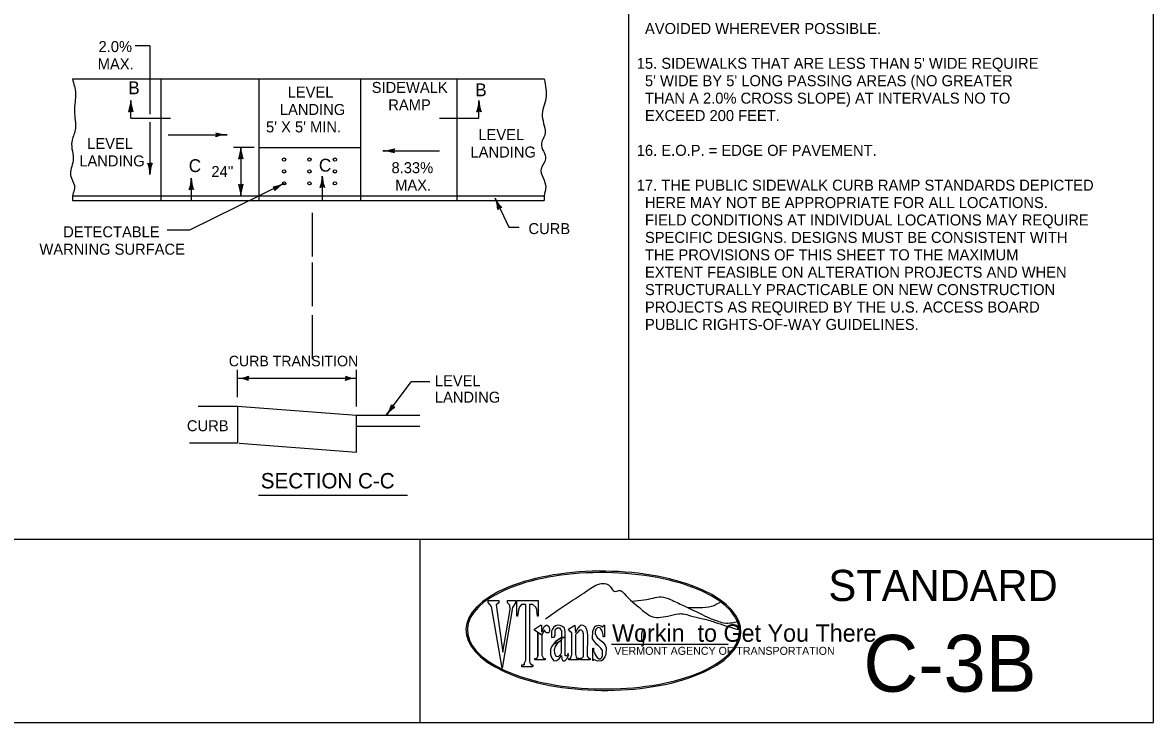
# Model space of a CAD drawing. Extents: x 0 to 32, y 0 to 21.
# Drawn here: x 19.66 to 32, y 0 to 7.64 of the extents above; entities that cross this region are included whole.
import ezdxf

# ---------------------------------------------------------------- set-up
doc = ezdxf.new("R2010")
doc.units = 0
doc.layers.add('Level 1', color=7, linetype='Continuous')
doc.layers.add('Level 22', color=7, linetype='Continuous')

# ---------------------------------------------------------------- blocks, each defined once
blk = doc.blocks.new('VTRANS')
at = {"layer": 'Level 1'}
for p, q in [((-510.3, 125.7), (-510.3, 134.4)), ((-510.3, 134.4), (-463.2, 134.4)), ((-510.3, 125.7), (-510.3, 134.4)), ((-510.3, 134.4), (-463.2, 134.4)), ((-495.1, 107.6), (-510.3, 125.7)), ((-495.1, 107.6), (-510.3, 125.7)), ((-447.6, -165.3), (-495.1, 107.6)), ((-447.6, -165.3), (-495.1, 107.6)), ((-463.2, 124.1), (-474.8, 114.7)), ((-463.2, 124.1), (-474.8, 114.7)), ((-474.8, 114.7), (-444.7, -94.4)), ((-474.8, 114.7), (-444.7, -94.4)), ((-463.2, 134.4), (-463.2, 124.1)), ((-463.2, 134.4), (-463.2, 124.1)), ((-403, 103.2), (-447.6, -165.3)), ((-403, 103.2), (-447.6, -165.3)), ((-424.9, 124.2), (-424.9, 134.5)), ((-424.9, 134.5), (-389.6, 134.5)), ((-424.9, 124.2), (-424.9, 134.5)), ((-424.9, 134.5), (-389.6, 134.5)), ((-414, 113.9), (-424.9, 124.2)), ((-414, 113.9), (-424.9, 124.2)), ((-413.2, 94), (-414, 113.9)), ((-413.2, 94), (-414, 113.9)), ((-389.6, 124.2), (-403, 103.2)), ((-389.6, 124.2), (-403, 103.2)), ((-389.6, 134.5), (-389.6, 124.2)), ((-389.6, 134.5), (-389.6, 124.2)), ((-382.5, 65), (-382.5, 134.5)), ((-382.5, 134.5), (-289.1, 134.5)), ((-371.7, 106.3), (-376.3, 92.9)), ((-363, 116), (-371.7, 106.3)), ((-343.9, 116), (-363, 116)), ((-343.9, -130.1), (-343.9, 116)), ((-312.9, 116.3), (-327.2, 116.3)), ((-327.2, 116.3), (-327.2, -137.8)), ((-299.1, 104.5), (-312.9, 116.3)), ((-295.9, 97.6), (-299.1, 104.5)), ((-289.1, 134.5), (-289.1, 65)), ((-444.7, -94.4), (-413.2, 94)), ((-444.7, -94.4), (-413.2, 94)), ((-379.8, 65), (-382.5, 65)), ((-376.3, 92.9), (-379.8, 65)), ((-292.1, 64.8), (-294.8, 88)), ((-289.1, 64.8), (-292.1, 64.8)), ((-305, 6.9), (-278.1, 24.7)), ((-305, 2.1), (-305, 6.9)), ((-290.2, -7.4), (-305, 2.1)), ((-278.1, 24.7), (-273.4, 24.7)), ((-273.4, 24.7), (-273.4, -5.3)), ((-262.9, 1.2), (-272.9, -18.6)), ((-271.3, -2.8), (-268.7, 3.7)), ((-268.7, 3.7), (-266.7, 8.8)), ((-266.7, 8.8), (-265.3, 12.3)), ((-265.3, 12.3), (-263.9, 15.8)), ((-263.9, 15.8), (-260.6, 19.2)), ((-260, 1.2), (-262.9, 1.2)), ((-260.6, 19.2), (-257.2, 22.6)), ((-258.6, -0.1), (-260, 1.2)), ((-257.2, 22.6), (-253.5, 24.6)), ((-253.5, 24.6), (-248.4, 24.6)), ((-248.4, 24.6), (-242.1, 19.4)), ((-242.1, 19.4), (-240.8, 14.5)), ((-240.8, 14.5), (-238.9, 7.8)), ((-238.5, 2.7), (-239.7, -5.5)), ((-238.9, 7.8), (-238.5, 2.7)), ((-224.8, 6.8), (-229.5, -1)), ((-220.2, 14.7), (-224.8, 6.8)), ((-211.4, 21.4), (-220.2, 14.7)), ((-214.1, 1.9), (-210.1, 8.3)), ((-213.8, -20.6), (-214.1, 1.9)), ((-201.2, 24.3), (-211.4, 21.4)), ((-210.1, 8.3), (-202.5, 13.5)), ((-202.5, 13.5), (-193.9, 13.2)), ((-191.7, 23.7), (-201.2, 24.3)), ((-193.9, 13.2), (-189.9, 6.2)), ((-181, 19.6), (-191.7, 23.7)), ((-189.9, 6.2), (-185.9, -0.7)), ((-172.4, 10.9), (-181, 19.6)), ((-169.7, -2.8), (-172.4, 10.9)), ((-153.9, 7), (-126.5, 24.9)), ((-153.7, 2.9), (-153.9, 7)), ((-152.1, -0.6), (-153.7, 2.9)), ((-126.5, 24.9), (-123.8, -7.8)), ((-123.8, -7.8), (-115.6, 6.4)), ((-115.6, 6.4), (-103.7, 20)), ((-104.3, 3), (-109.4, -0.5)), ((-101, 3.6), (-104.3, 3)), ((-103.7, 20), (-100.9, 23.2)), ((-95.9, 1.9), (-101, 3.6)), ((-100.9, 23.2), (-98.1, 26.5)), ((-98.1, 26.5), (-90.4, 25.2)), ((-91.4, -3.2), (-95.9, 1.9)), ((-90.4, 25.2), (-81.5, 19.7)), ((-81.5, 19.7), (-77.6, 13.6)), ((-77.6, 13.6), (-73.3, 0.9)), ((-73.3, 0.9), (-70.6, -18.8)), ((-47.5, -2), (-37.3, 18.4)), ((-37.3, 18.4), (-29.9, 22.6)), ((-34.8, 3.7), (-37.2, -5.7)), ((-30.7, 7.9), (-34.8, 3.7)), ((-25.6, 13.1), (-30.7, 7.9)), ((-29.9, 22.6), (-19.7, 24.4)), ((-21.6, 14.3), (-25.6, 13.1)), ((-17.5, 13), (-21.6, 14.3)), ((-19.7, 24.4), (-8.5, 19.9)), ((-13.4, 11.7), (-17.5, 13)), ((-10.9, 7.9), (-13.4, 11.7)), ((-6.6, 1.2), (-10.9, 7.9)), ((-8.5, 19.9), (-4.1, 18.1)), ((-4.4, -6.8), (-6.6, 1.2)), ((-4.1, 18.1), (-1, 19.1)), ((-1, 19.1), (1, 22.7)), ((1, 22.7), (2, 24.6)), ((2, 24.6), (4.3, 24.6)), ((4.3, 24.6), (4.3, -27.2)), ((-290.2, -7.4), (-290.2, -112.5)), ((-290.2, -112.5), (-290.2, -7.4)), ((-272.9, -18.6), (-290.2, -7.4)), ((-290.2, -112.5), (-290.2, -7.4)), ((-290.2, -7.4), (-272.9, -18.6)), ((-273.4, -5.3), (-271.3, -2.8)), ((-272.9, -18.6), (-273.2, -19.2)), ((-273.2, -19.2), (-273.2, -107.4)), ((-254.9, -5.6), (-258.6, -0.1)), ((-251.7, -8.9), (-254.9, -5.6)), ((-243.2, -8.8), (-251.7, -8.9)), ((-239.7, -5.5), (-243.2, -8.8)), ((-229.5, -1), (-229.5, -17.4)), ((-229.5, -17.4), (-229.5, -29.1)), ((-229.5, -29.1), (-217.5, -27.8)), ((-185, -43.3), (-222.1, -60.5)), ((-222.1, -60.5), (-185, -43.3)), ((-212.6, -47), (-222.1, -60.5)), ((-217.5, -27.8), (-213.8, -20.6)), ((-212.6, -47), (-185.6, -30.3)), ((-199.1, -38.6), (-212.6, -47)), ((-199.1, -38.6), (-212.6, -47)), ((-185, -41.6), (-204.5, -56.2)), ((-185.6, -30.3), (-199.1, -38.6)), ((-185.6, -30.3), (-199.1, -38.6)), ((-185.9, -0.7), (-185.6, -30.3)), ((-185.6, -30.3), (-169.6, -30.3)), ((-169.6, -30.3), (-185.6, -30.3)), ((-185.6, -30.3), (-185, -41.6)), ((-185, -43.3), (-185.6, -30.3)), ((-185, -98.2), (-185, -43.3)), ((-169.6, -30.3), (-169.7, -2.8)), ((-169.4, -106.8), (-169.6, -30.3)), ((-139.1, -8.7), (-152.1, -0.6)), ((-139.1, -105.9), (-139.1, -8.7)), ((-121.6, -14.9), (-124.2, -18)), ((-124.2, -18), (-124.2, -104)), ((-116.4, -8.8), (-121.6, -14.9)), ((-109.4, -0.5), (-116.4, -8.8)), ((-88, -13), (-91.4, -3.2)), ((-88, -113.3), (-88, -13)), ((-70.6, -18.8), (-71.5, -112.4)), ((-48.4, -35.7), (-47.5, -2)), ((-45.3, -39.6), (-48.4, -35.7)), ((-28.5, -61.1), (-45.3, -39.6)), ((-37.2, -5.7), (-35.8, -12.4)), ((-35.8, -12.4), (-34.3, -19.1)), ((-34.3, -19.1), (-30.9, -25.7)), ((-30.9, -25.7), (-27.3, -29.2)), ((-27.3, -29.2), (-18.9, -37.2)), ((-18.9, -37.2), (-2.7, -51)), ((-1, -18.5), (-4.4, -6.8)), ((-1.2, -25.3), (-1, -18.5)), ((2.1, -27.2), (-1.2, -25.3)), ((4.3, -27.2), (2.1, -27.2)), ((-234, -83.2), (-234.3, -105.6)), ((-229.5, -71), (-234, -83.2)), ((-222.1, -60.5), (-229.5, -71)), ((-214.1, -69), (-217.4, -83.9)), ((-217.4, -83.9), (-217.1, -98.5)), ((-217.1, -98.5), (-214.1, -105.3)), ((-204.5, -56.2), (-214.1, -69)), ((-189.1, -102.9), (-185, -98.2)), ((-47.2, -132.1), (-47.2, -77.3)), ((-47.2, -77.3), (-43.3, -77.3)), ((-43.3, -77.3), (-43.3, -92.2)), ((-43.3, -92.2), (-40, -96.3)), ((-40, -96.3), (-36.2, -104.3)), ((-23.7, -65.8), (-28.5, -61.1)), ((-12, -77.5), (-23.7, -65.8)), ((-4.3, -87.3), (-12, -77.5)), ((-4.1, -98.1), (-4.3, -87.3)), ((-3.9, -108.9), (-4.1, -98.1)), ((-2.7, -51), (7.5, -63.9)), ((7.5, -63.9), (11.6, -74.8)), ((11.6, -74.8), (11.1, -105)), ((-350.9, -147.3), (-347.4, -138.7)), ((-347.4, -138.7), (-343.9, -130.1)), ((-322.4, -146.8), (-320.4, -150.4)), ((-303.5, -129.1), (-303.5, -122.1)), ((-303.5, -122.1), (-295.3, -122.1)), ((-258, -129.1), (-303.5, -129.1)), ((-295.3, -122.1), (-290.2, -112.5)), ((-273.2, -107.4), (-265.2, -122.1)), ((-265.2, -122.1), (-258, -122.1)), ((-258, -122.1), (-258, -129.1)), ((-234.3, -105.6), (-228.8, -121.6)), ((-228.8, -121.6), (-219.6, -132.7)), ((-219.6, -132.7), (-207.7, -132.1)), ((-214.1, -105.3), (-211.1, -112.1)), ((-211.1, -112.1), (-198.2, -113.3)), ((-207.7, -132.1), (-196.3, -123.7)), ((-198.2, -113.3), (-189.1, -102.9)), ((-196.3, -123.7), (-185.3, -109.1)), ((-185.3, -109.1), (-184.7, -124)), ((-184.7, -124), (-179.2, -132.7)), ((-179.2, -132.7), (-170.6, -132.4)), ((-170.6, -132.4), (-161.1, -122.2)), ((-169.4, -110.3), (-169.4, -106.8)), ((-160.2, -110.3), (-169.4, -110.3)), ((-161.1, -122.2), (-157.1, -114.7)), ((-155.9, -101), (-160.2, -110.3)), ((-157.1, -114.7), (-153.1, -107.1)), ((-153.1, -107.1), (-155.9, -101)), ((-152.7, -129), (-152.7, -122)), ((-152.7, -122), (-145.3, -122)), ((-109.1, -129), (-152.7, -129)), ((-145.3, -122), (-140.7, -110)), ((-140.7, -110), (-139.1, -105.9)), ((-124.2, -104), (-120.5, -115.7)), ((-120.5, -115.7), (-118.6, -119.3)), ((-118.6, -119.3), (-117.1, -121.9)), ((-117.1, -121.9), (-109.1, -121.9)), ((-109.1, -121.9), (-109.1, -129)), ((-101.7, -129.1), (-101.7, -121.9)), ((-101.7, -121.9), (-94.9, -121.9)), ((-58.1, -129.1), (-101.7, -129.1)), ((-94.9, -121.9), (-89.6, -115.3)), ((-89.6, -115.3), (-88, -113.3)), ((-71.5, -112.4), (-67.5, -118.2)), ((-67.5, -118.2), (-64.8, -122.1)), ((-64.8, -122.1), (-58.1, -122.1)), ((-58.1, -122.1), (-58.1, -129.1)), ((-45.4, -132.1), (-47.2, -132.1)), ((-43.6, -130.3), (-45.4, -132.1)), ((-43.3, -127), (-43.6, -130.3)), ((-36.1, -129.7), (-43.3, -127)), ((-36.2, -104.3), (-32.5, -112.3)), ((-24.9, -134), (-36.1, -129.7)), ((-32.5, -112.3), (-26.9, -119.7)), ((-26.9, -119.7), (-22, -122.6)), ((-9.2, -132.4), (-24.9, -134)), ((-22, -122.6), (-20.3, -123.6)), ((-20.3, -123.6), (-12.5, -123.7)), ((-12.5, -123.7), (-7.1, -117.6)), ((-2.7, -128.8), (-9.2, -132.4)), ((-7.1, -117.6), (-3.9, -108.9)), ((6.3, -115.4), (-2.7, -128.8)), ((11.1, -105), (6.3, -115.4)), ((-360.7, -158.9), (-360.7, -150.5)), ((-360.7, -150.5), (-350.9, -150.5)), ((-312.3, -158.9), (-360.7, -158.9)), ((-320.4, -150.4), (-312.3, -150.4)), ((-312.3, -150.4), (-312.3, -158.8))]:
    blk.add_line(p, q, dxfattribs=at)
at = {"layer": 'Level 22'}
for p, q in [((393.7, 199.2), (391.7, 193.7)), ((392.1, 193.6), (394, 199)), ((-295.9, 97.6), (-294.8, 88)), ((-305, 6.9), (-278.1, 24.7)), ((-305, 6.9), (-278.1, 24.7)), ((-278.1, 24.7), (-273.4, 24.7)), ((-278.1, 24.7), (-273.4, 24.7)), ((-273.4, 24.7), (-273.4, -5.3)), ((-273.4, 24.7), (-273.4, -5.3)), ((-29.9, 22.6), (-37.3, 18.4)), ((-37.3, 18.4), (-29.9, 22.6)), ((173.2, 3), (171.5, -1.5)), ((174.9, 6.1), (173.2, 3)), ((177, 7.3), (174.9, 6.1)), ((179.4, 5.5), (177, 7.3)), ((177.5, -44.6), (181.6, 7.3)), ((181.1, 1), (179.4, 5.5)), ((168.4, -17.9), (168, -30.1)), ((168, -30.1), (169.2, -41.7)), ((169.9, -6.8), (168.4, -17.9)), ((169.9, -6.8), (168.8, -13.1)), ((169.2, -41.7), (171.1, -47.8)), ((171.5, -1.5), (169.9, -6.8)), ((171.1, -47.8), (173, -48.7)), ((173, -48.7), (174.9, -47.9)), ((174.9, -47.9), (177.5, -44.6)), ((177.5, -44.6), (176.2, -58.7)), ((35.6, -59.2), (551.6, -59.2)), ((170, -67.9), (168.5, -64.9)), ((173.3, -68.8), (170, -67.9)), ((175.6, -65.7), (173.3, -68.8)), ((176.2, -58.7), (175.6, -65.7)), ((-350.9, -147.3), (-350.9, -150.5)), ((-327.2, -137.8), (-322.4, -146.8))]:
    blk.add_line(p, q, dxfattribs=at)
for major_axis, ratio, start_param, end_param in [((608.5, -4), 0.433704, 0.870026, 7.152463), ((602.3, -3.9), 0.427914, 0.865549, 7.147976)]:
    blk.add_ellipse((0, 0), major_axis=major_axis, ratio=ratio, start_param=start_param, end_param=end_param, dxfattribs=at)
for points in [[(-255.7, 53.2), (-151.7, 124.9), (-78.2, 173.4), (-16.4, 207.9), (12, 207.9), (30.7, 194.8), (43.4, 178.1), (52.3, 174.5), (73.8, 178.1), (91.4, 165), (168.9, 94.2), (210.1, 65.3), (243.7, 59.1), (284.6, 65.3), (332.7, 75.5)], [(128.9, 131.5), (180, 137.7), (220.4, 144.5), (256, 150.7), (296.4, 138.3), (354.5, 111.8), (425.8, 77.3), (468, 57), (503, 43.5), (532.1, 35.6), (570.1, 35.6), (593.5, 40.8)], [(375.3, 102.7), (425.2, 102.7), (479.2, 108.9), (519.4, 127.8)], [(332.1, 75.4), (352.4, 75.4), (385.2, 66.8), (434.4, 55), (492.3, 38.3), (540.3, 22.3), (575.9, 11.7), (594.7, 6.7), (601.9, 6.7)]]:
    blk.add_spline(points, degree=3, dxfattribs=at)
for s, height, p in [('Workin  to Get You There', 77.156, (38.3, -48.6)), ('VERMONT AGENCY OF TRANSPORTATION', 35.279, (48.4, -106.4))]:
    blk.add_text(s, height=height, dxfattribs=at).set_placement(p)

msp = doc.modelspace()

# ---------------------------------------------------------------- linework, layer by layer
at = {"layer": 'Level 1'}
for p, q in [((26.276, 2), (26.275, 21)), ((32, 0), (32, 21)), ((21.052, 7.386), (20.893, 7.386)), ((21.052, 7.386), (21.052, 6.925)), ((20.207, 7.023), (25.354, 7.023)), ((21.052, 6.925), (21.052, 6.64)), ((21.17, 7.023), (21.17, 6.55)), ((22.239, 7.023), (22.239, 6.534)), ((23.352, 6.531), (23.352, 7.023)), ((24.404, 6.558), (24.404, 7.023)), ((20.844, 6.597), (20.844, 6.788)), ((24.642, 6.597), (24.642, 6.788)), ((20.821, 6.665), (20.844, 6.674)), ((20.831, 6.676), (20.839, 6.696)), ((20.867, 6.665), (20.844, 6.674)), ((20.857, 6.676), (20.849, 6.696)), ((24.619, 6.665), (24.642, 6.674)), ((24.629, 6.676), (24.637, 6.696)), ((24.665, 6.665), (24.642, 6.674)), ((24.655, 6.676), (24.647, 6.696)), ((20.844, 6.597), (21.276, 6.597)), ((21.052, 6.553), (21.052, 5.982)), ((21.17, 6.55), (21.17, 5.696)), ((24.21, 6.597), (24.642, 6.597)), ((24.404, 5.696), (24.404, 6.558)), ((21.772, 6.437), (21.782, 6.414)), ((21.784, 6.427), (21.803, 6.418)), ((22.239, 6.534), (22.239, 5.696)), ((23.352, 5.696), (23.352, 6.531)), ((21.252, 6.414), (21.896, 6.414)), ((21.772, 6.391), (21.782, 6.414)), ((21.784, 6.4), (21.803, 6.409)), ((22.188, 6.274), (21.965, 6.274)), ((22.031, 6.162), (22.039, 6.181)), ((22.044, 6.274), (22.044, 5.749)), ((22.057, 6.162), (22.049, 6.181)), ((22.239, 6.274), (23.352, 6.274)), ((23.595, 6.239), (24.21, 6.239)), ((23.708, 6.252), (23.688, 6.244)), ((23.708, 6.226), (23.688, 6.234)), ((23.719, 6.262), (23.709, 6.239)), ((23.719, 6.216), (23.709, 6.239)), ((21.029, 6.105), (21.052, 6.096)), ((21.039, 6.094), (21.047, 6.075)), ((21.075, 6.105), (21.052, 6.096)), ((21.065, 6.094), (21.057, 6.075)), ((22.021, 6.151), (22.044, 6.16)), ((22.067, 6.151), (22.044, 6.16)), ((21.503, 5.939), (21.503, 5.696)), ((22.933, 5.964), (22.933, 5.696)), ((21.48, 5.815), (21.503, 5.825)), ((22.516, 5.884), (21.484, 5.372)), ((21.49, 5.827), (21.498, 5.846)), ((21.526, 5.815), (21.503, 5.825)), ((21.516, 5.827), (21.508, 5.846)), ((22.021, 5.873), (22.044, 5.863)), ((22.031, 5.862), (22.039, 5.842)), ((22.067, 5.873), (22.044, 5.863)), ((22.057, 5.862), (22.049, 5.842)), ((22.396, 5.847), (22.415, 5.831)), ((22.411, 5.843), (22.432, 5.845)), ((22.417, 5.806), (22.415, 5.831)), ((22.423, 5.82), (22.436, 5.836)), ((22.91, 5.841), (22.933, 5.851)), ((22.92, 5.852), (22.928, 5.872)), ((22.956, 5.841), (22.933, 5.851)), ((22.946, 5.852), (22.938, 5.872)), ((20.207, 5.749), (25.354, 5.749)), ((20.207, 5.749), (20.207, 5.696)), ((20.207, 5.696), (25.354, 5.696)), ((24.82, 5.722), (24.969, 5.405)), ((22.824, 5.562), (22.824, 5.086)), ((24.85, 5.6), (24.867, 5.618)), ((24.854, 5.615), (24.853, 5.636)), ((24.878, 5.626), (24.862, 5.64)), ((24.892, 5.619), (24.867, 5.618)), ((21.484, 5.372), (21.242, 5.372)), ((24.969, 5.405), (25.08, 5.405)), ((22.824, 5.019), (22.824, 4.542)), ((22.824, 4.444), (22.824, 3.968)), ((22.007, 3.549), (22.007, 3.849)), ((23.307, 3.449), (23.307, 3.849)), ((22.007, 3.756), (23.307, 3.756)), ((22.117, 3.769), (22.098, 3.761)), ((22.117, 3.743), (22.098, 3.751)), ((22.128, 3.779), (22.119, 3.756)), ((22.128, 3.733), (22.119, 3.756)), ((23.186, 3.779), (23.195, 3.756)), ((23.186, 3.733), (23.195, 3.756)), ((23.197, 3.769), (23.216, 3.761)), ((23.197, 3.743), (23.216, 3.751)), ((23.635, 3.356), (23.901, 3.719)), ((24.107, 3.719), (23.901, 3.719)), ((23.688, 3.467), (23.701, 3.446)), ((22.007, 3.449), (21.579, 3.449)), ((23.998, 3.349), (23.307, 3.349)), ((23.689, 3.452), (23.684, 3.432)), ((23.71, 3.437), (23.692, 3.426)), ((23.725, 3.44), (23.701, 3.446)), ((23.998, 3.229), (23.307, 3.229)), ((22.007, 3.049), (21.483, 3.049)), ((22.238, 2.481), (23.863, 2.481)), ((0, 2), (32, 2)), ((24, 0), (24, 2)), ((0, 0), (32, 0))]:
    msp.add_line(p, q, dxfattribs=at)
msp.add_lwpolyline([(22.026, 3.047), (23.307, 2.949), (23.307, 3.349), (22.007, 3.449), (22.007, 3.049)], dxfattribs=at)
for centre in [(22.516, 6.144), (22.793, 6.144), (23.07, 6.144), (22.516, 6.014), (22.793, 6.014), (23.07, 6.014), (22.516, 5.884), (22.793, 5.884), (23.07, 5.884)]:
    msp.add_circle(centre, 0.0178, dxfattribs=at)
for centre, start, end in [((20.502, 6.788), 338.7899, 0.0131), ((21.186, 6.788), 179.9869, 201.2101), ((24.3, 6.788), 338.7899, 0.0131), ((24.984, 6.788), 179.9869, 201.2101), ((21.896, 6.756), 248.7899, 270.0131), ((21.896, 6.072), 89.9869, 111.2101), ((21.702, 6.274), 338.7899, 0.0131), ((22.386, 6.274), 179.9869, 201.2101), ((23.596, 6.581), 269.9869, 291.2101), ((23.596, 5.897), 68.7899, 90.0131), ((20.71, 5.982), 359.9869, 21.2101), ((21.394, 5.982), 158.7899, 180.0131), ((21.161, 5.939), 338.7899, 0.0131), ((21.845, 5.939), 179.9869, 201.2101), ((22.591, 5.964), 338.7899, 0.0131), ((23.275, 5.964), 179.9869, 201.2101), ((21.702, 5.75), 359.9869, 21.2101), ((22.386, 5.75), 158.7899, 180.0131), ((22.357, 6.187), 276.5468, 297.7701), ((22.675, 5.581), 117.7439, 138.9671), ((24.508, 5.581), 3.1858, 24.409), ((25.131, 5.863), 204.3828, 225.6061), ((22.005, 4.098), 269.9869, 291.2101), ((22.005, 3.414), 68.7899, 90.0131), ((23.309, 4.098), 248.7899, 270.0131), ((23.309, 3.414), 89.9869, 111.2101), ((23.358, 3.556), 323.6938, 344.917), ((23.909, 3.152), 122.4967, 143.72)]:
    msp.add_arc(centre, 0.342, start, end, dxfattribs=at)
for points in [[(20.207, 7.023), (20.241, 6.867), (20.228, 6.675), (20.237, 6.465), (20.2, 6.338), (20.214, 6.132), (20.187, 5.968), (20.228, 5.859), (20.207, 5.749)], [(25.354, 7.023), (25.372, 6.809), (25.332, 6.618), (25.361, 6.41), (25.324, 6.318), (25.368, 6.15), (25.321, 6.044), (25.372, 5.842), (25.354, 5.749), (25.354, 5.696)]]:
    msp.add_spline(points, degree=3, dxfattribs=at)

# ---------------------------------------------------------------- block references
at = {"layer": 'Level 1', "xscale": 0.002465226921521588, "yscale": 0.002465226921521588}
msp.add_blockref('VTRANS', (26, 1), dxfattribs=at)

# ---------------------------------------------------------------- texts
at = {"layer": 'Level 1'}
for s, height, p in [('  AVOIDED WHEREVER POSSIBLE.', 0.12, (26.364, 7.514)), ('2.0%', 0.12, (20.492, 7.317)), ('MAX.', 0.12, (20.483, 7.127)), ("15. SIDEWALKS THAT ARE LESS THAN 5' WIDE REQUIRE", 0.12, (26.364, 7.134)), ("  5' WIDE BY 5' LONG PASSING AREAS (NO GREATER ", 0.12, (26.364, 6.944)), ('B', 0.14, (20.816, 6.857)), ('LEVEL', 0.12, (22.555, 6.82)), ('SIDEWALK', 0.12, (23.472, 6.871)), ('B', 0.14, (24.602, 6.835)), ('RAMP', 0.12, (23.653, 6.681)), ('  THAN A 2.0% CROSS SLOPE) AT INTERVALS NO TO ', 0.12, (26.364, 6.754)), ('LANDING', 0.12, (22.47, 6.63)), ('  EXCEED 200 FEET.', 0.12, (26.364, 6.564)), ("5' X 5' MIN.", 0.12, (22.319, 6.44)), ('LEVEL', 0.12, (24.636, 6.356)), ('LEVEL', 0.12, (20.368, 6.259)), ('16. E.O.P. = EDGE OF PAVEMENT.', 0.12, (26.364, 6.184)), ('LANDING', 0.12, (20.282, 6.069)), ('LANDING', 0.12, (24.55, 6.166)), ('C', 0.14, (21.476, 6.007)), ("24''", 0.12, (21.723, 5.953)), ('C', 0.14, (22.896, 6.012)), ('8.33%', 0.12, (23.688, 5.995)), ('MAX.', 0.12, (23.728, 5.805)), ('17. THE PUBLIC SIDEWALK CURB RAMP STANDARDS DEPICTED', 0.12, (26.364, 5.804)), ('  HERE MAY NOT BE APPROPRIATE FOR ALL LOCATIONS. ', 0.12, (26.364, 5.614)), ('CURB', 0.12, (25.182, 5.33)), ('  FIELD CONDITIONS AT INDIVIDUAL LOCATIONS MAY REQUIRE', 0.12, (26.364, 5.424)), ('DETECTABLE', 0.12, (20.106, 5.295)), ('  SPECIFIC DESIGNS. DESIGNS MUST BE CONSISTENT WITH ', 0.12, (26.364, 5.234)), ('WARNING SURFACE', 0.12, (19.847, 5.105)), ('  THE PROVISIONS OF THIS SHEET TO THE MAXIMUM', 0.12, (26.364, 5.044)), ('  EXTENT FEASIBLE ON ALTERATION PROJECTS AND WHEN ', 0.12, (26.364, 4.854)), ('  STRUCTURALLY PRACTICABLE ON NEW CONSTRUCTION ', 0.12, (26.364, 4.664)), ('  PROJECTS AS REQUIRED BY THE U.S. ACCESS BOARD ', 0.12, (26.364, 4.474)), ('  PUBLIC RIGHTS-OF-WAY GUIDELINES.', 0.12, (26.364, 4.284)), ('CURB TRANSITION', 0.1152, (21.913, 3.887)), ('LEVEL', 0.12, (24.161, 3.67)), ('LANDING', 0.12, (24.161, 3.49)), ('CURB', 0.12, (21.456, 3.178)), ('SECTION C-C', 0.168, (22.262, 2.554))]:
    msp.add_text(s, height=height, dxfattribs=at).set_placement(p)
for s, height, p in [('STANDARD', 0.34, (28.455, 1.325)), ('C-3B', 0.62, (28.836, 0.335))]:
    msp.add_text(s, height=height, rotation=359.9874, dxfattribs=at).set_placement(p)

doc.saveas('drawing.dxf')
